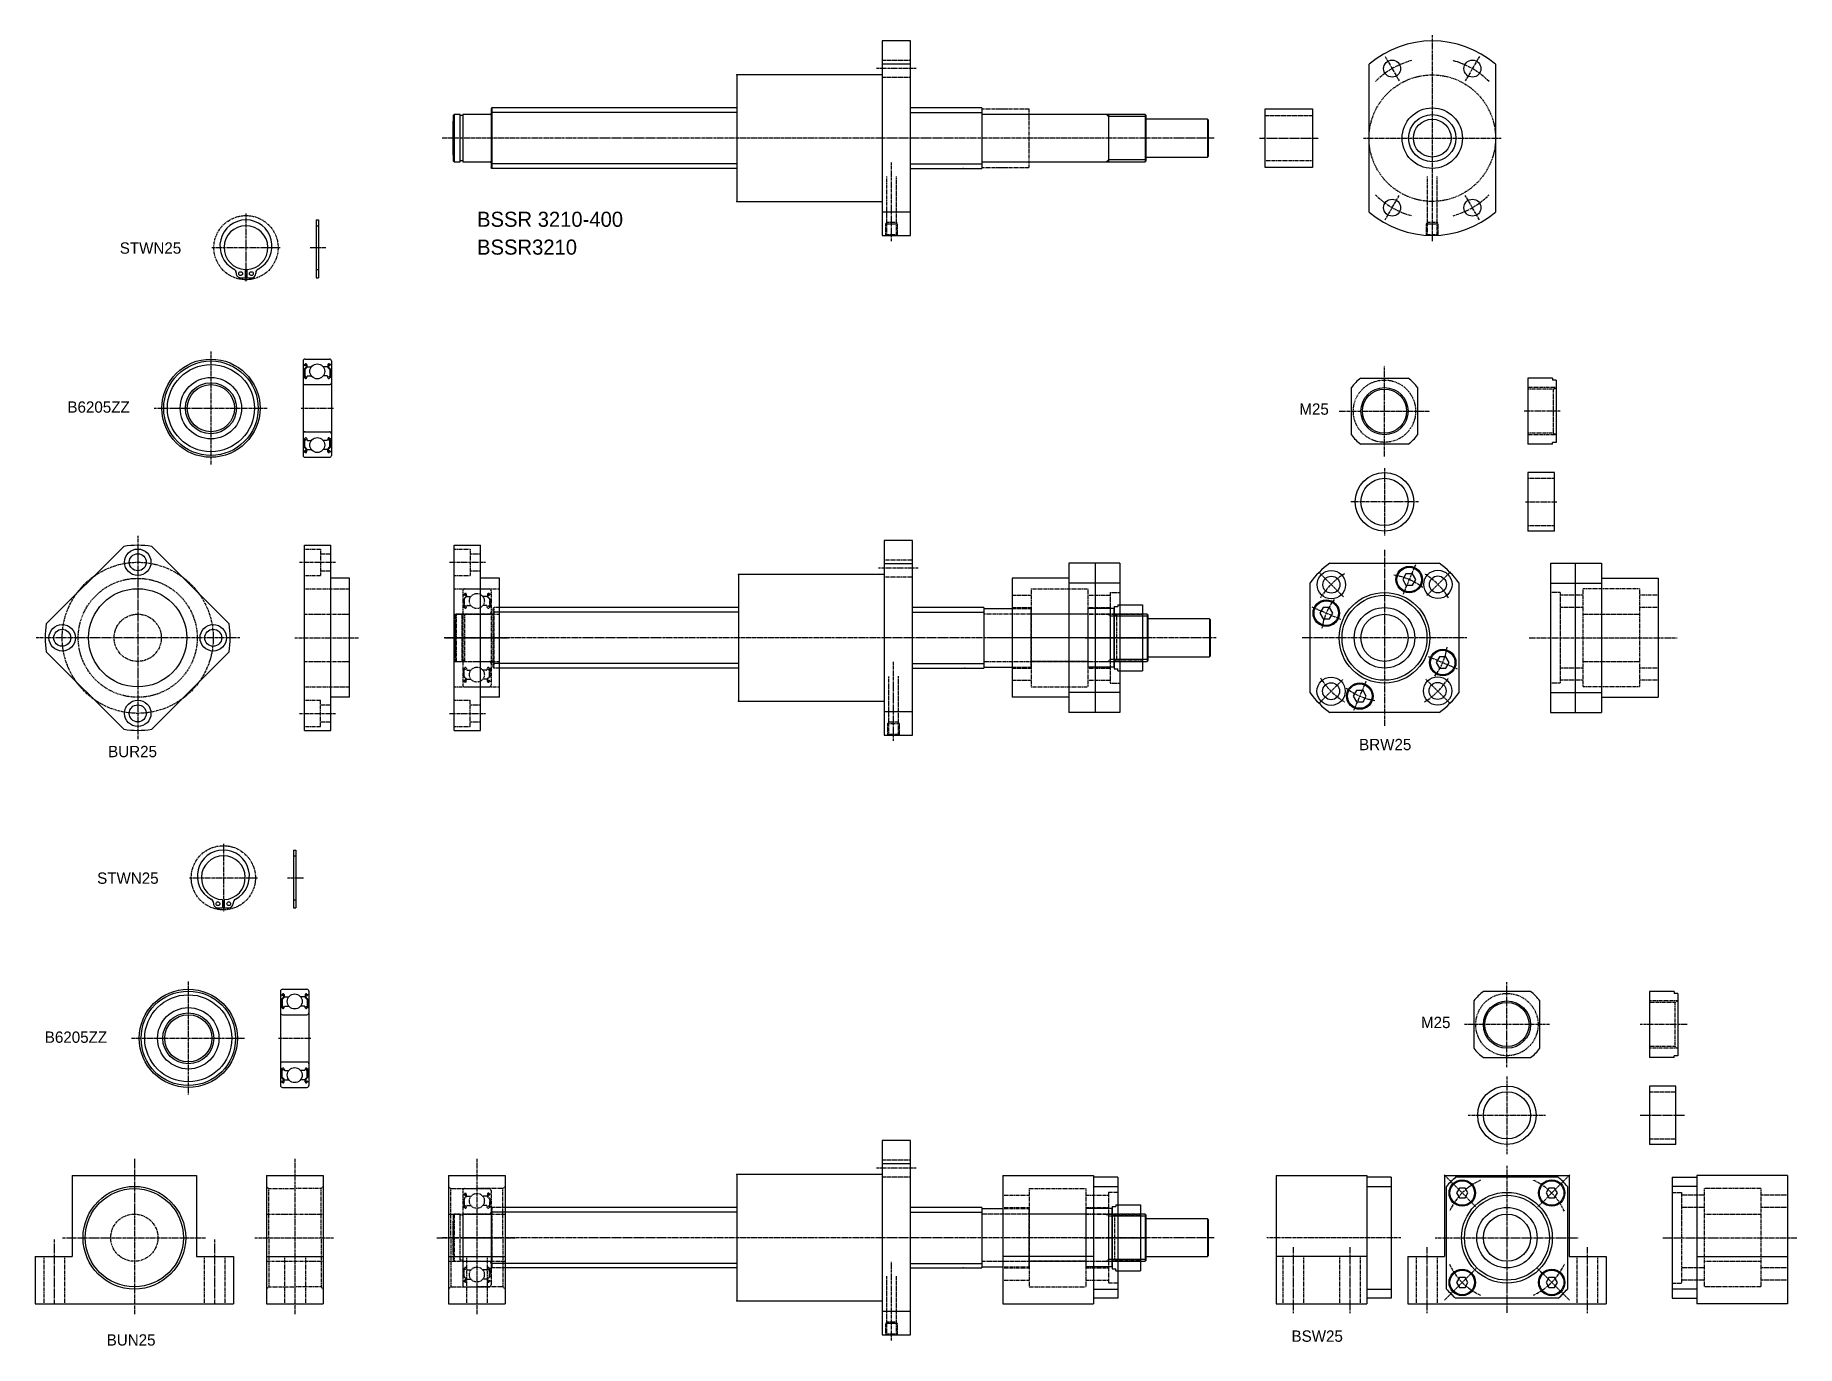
# Model space of a CAD drawing. Extents: x -201 to 732, y -603 to 91.
import ezdxf

# ---------------------------------------------------------------- set-up
doc = ezdxf.new("R2010")
doc.units = 0
for name, pattern in [('CENTER', [2, 1.25, -0.25, 0.25, -0.25]), ('DASHED', [0.75, 0.5, -0.25]), ('PHANTOM', [2.5, 1.25, -0.25, 0.25, -0.25, 0.25, -0.25])]:
    doc.linetypes.add(name, pattern=pattern)
doc.layers.get('0').update_dxf_attribs({"linetype": 'CONTINUOUS'})
doc.layers.add('CENTER', color=1, linetype='CENTER')

# ---------------------------------------------------------------- blocks, each defined once
blk = doc.blocks.new('BUR25')
at = {"color": 7, "linetype": 'CONTINUOUS'}
for p, q in [((0, 49), (14, 49)), ((0, -49), (0, 49)), ((14, -49), (14, 49)), ((24, 31.5), (14, 31.5)), ((24, -31.5), (24, 31.5)), ((24, -31.5), (14, -31.5)), ((0, -49), (14, -49))]:
    blk.add_line(p, q, dxfattribs=at)
at = {"color": 3, "linetype": 'DASHED'}
for p, q in [((0, 47), (8.5, 47)), ((8.5, 47), (8.5, 33)), ((8.5, 44.5), (14, 44.5)), ((0, 33), (8.5, 33)), ((8.5, 35.5), (14, 35.5)), ((0, 26), (24, 26)), ((0, -26), (24, -26)), ((0, -33), (8.5, -33)), ((8.5, -47), (8.5, -33)), ((8.5, -35.5), (14, -35.5)), ((8.5, -44.5), (14, -44.5)), ((0, -47), (8.5, -47))]:
    blk.add_line(p, q, dxfattribs=at)
at = {"color": 3, "linetype": 'PHANTOM'}
for p, q in [((0, 12.5), (24, 12.5)), ((0, -12.5), (24, -12.5))]:
    blk.add_line(p, q, dxfattribs=at)
at = {"layer": 'CENTER', "color": 1, "linetype": 'CENTER'}
for p, q in [((-2.5, 40), (16.5, 40)), ((-5, 0), (29, 0)), ((-2.5, -40), (16.5, -40))]:
    blk.add_line(p, q, dxfattribs=at)
blk = doc.blocks.new('BUN25')
at = {"color": 7, "linetype": 'CONTINUOUS'}
for p, q in [((0, 33), (30, 33)), ((0, 33), (0, -35)), ((30, 33), (30, -35)), ((0, -10), (30, -10)), ((0, -35), (30, -35))]:
    blk.add_line(p, q, dxfattribs=at)
at = {"color": 3, "linetype": 'DASHED'}
for p, q in [((0, 27.17), (1.17, 26)), ((1.17, 0), (1.17, 26)), ((1.17, 26), (15, 26)), ((28.82, 26), (15, 26)), ((30, 27.17), (28.82, 26)), ((28.82, 0), (28.82, 26)), ((1.17, 0), (1.17, -26)), ((28.82, 0), (28.82, -26)), ((9.5, -10), (9.5, -35)), ((20.5, -10), (20.5, -35)), ((0, -27.18), (1.17, -26)), ((1.17, -26), (15, -26)), ((28.82, -26), (15, -26)), ((30, -27.18), (28.82, -26))]:
    blk.add_line(p, q, dxfattribs=at)
at = {"color": 3, "linetype": 'PHANTOM'}
for p, q in [((0, 12.5), (30, 12.5)), ((0, -12.5), (30, -12.5))]:
    blk.add_line(p, q, dxfattribs=at)
at = {"layer": 'CENTER', "color": 1, "linetype": 'CENTER'}
for p, q in [((15, 41.85), (15, -40.4)), ((-6.22, 0), (35.46, 0))]:
    blk.add_line(p, q, dxfattribs=at)
blk = doc.blocks.new('BRW25')
at = {"color": 7, "linetype": 'CONTINUOUS'}
for p, q in [((0, 39.5), (0, -39.5)), ((0, 39.5), (27, 39.5)), ((13, 39.5), (13, -39.5)), ((27, 39.5), (27, -39.5)), ((0, 29), (27, 29)), ((27, 31.5), (57, 31.5)), ((57, 31.5), (57, -31.5)), ((0, -29), (27, -29)), ((27, -31.5), (57, -31.5)), ((0, -39.5), (27, -39.5)), ((0, -39.5), (0, -39.5)), ((13.5, -39.5), (13.5, -39.5))]:
    blk.add_line(p, q, dxfattribs=at)
at = {"color": 3, "linetype": 'DASHED'}
for p, q in [((5, 24), (0, 24)), ((5, 24), (5, -24)), ((17, 22.5), (5, 22.5)), ((17, 26), (17, -26)), ((47, 26), (17, 26)), ((47, 26), (47, -26)), ((57, 22.5), (47, 22.5)), ((17, 16), (5, 16)), ((17, 12.5), (47, 12.5)), ((57, 16), (47, 16)), ((17, -16), (5, -16)), ((17, -12.5), (47, -12.5)), ((57, -16), (47, -16)), ((5, -24), (0, -24)), ((17, -22.5), (5, -22.5)), ((47, -26), (17, -26)), ((57, -22.5), (47, -22.5))]:
    blk.add_line(p, q, dxfattribs=at)
at = {"layer": 'CENTER', "color": 1, "linetype": 'CENTER'}
blk.add_line((-11.4, 0), (67.06, 0), dxfattribs=at)
blk = doc.blocks.new('M25NAT-V')
at = {"color": 7, "linetype": 'CONTINUOUS'}
for p, q in [((0, 17.5), (0, -17.5)), ((13, 17.5), (0, 17.5)), ((13, 17.5), (13, 16.5)), ((15, 16.5), (13, 16.5)), ((15, 16.5), (15, -16.5)), ((13, -17.5), (0, -17.5)), ((13, -17.5), (13, -16.5)), ((15, -16.5), (13, -16.5))]:
    blk.add_line(p, q, dxfattribs=at)
at = {"color": 3, "linetype": 'DASHED'}
for p, q in [((15, 12.5), (0, 12.5)), ((13.59, 11.69), (0, 11.69)), ((0, 10.75), (0, 10.75)), ((13.59, 11.69), (15, 12.5)), ((13.59, -11.69), (13.59, 11.69)), ((0, 0), (0, 0)), ((0, -10.75), (0, -10.75)), ((13.59, -11.69), (0, -11.69)), ((15, -12.5), (0, -12.5)), ((13.59, -11.69), (15, -12.5))]:
    blk.add_line(p, q, dxfattribs=at)
at = {"layer": 'CENTER', "color": 1, "linetype": 'CENTER'}
blk.add_line((17, 0), (-2, 0), dxfattribs=at)
blk = doc.blocks.new('BSW25')
at = {"color": 7, "linetype": 'CONTINUOUS'}
for p, q in [((0, 32), (0, -32)), ((0, 32), (13, 32)), ((13, 33), (13, -35)), ((61, 33), (13, 33)), ((61, 33), (61, -35)), ((13, 27.2), (0, 27.2)), ((13, -10), (61, -10)), ((13, -27.2), (0, -27.2)), ((0, -32), (13, -32)), ((61, -35), (13, -35))]:
    blk.add_line(p, q, dxfattribs=at)
at = {"color": 3, "linetype": 'DASHED'}
for p, q in [((0, 24), (5, 24)), ((5, 24), (5, -24)), ((17, 22.5), (5, 22.5)), ((47, 26), (17, 26)), ((17, 26), (17, -26)), ((47, 26), (47, -26)), ((61, 22.5), (47, 22.5)), ((17, 16), (5, 16)), ((17, 12.5), (47, 12.5)), ((61, 16), (47, 16)), ((17, -16), (5, -16)), ((17, -12.5), (47, -12.5)), ((61, -16), (47, -16)), ((0, -24), (5, -24)), ((17, -22.5), (5, -22.5)), ((47, -26), (17, -26)), ((61, -22.5), (47, -22.5))]:
    blk.add_line(p, q, dxfattribs=at)
at = {"layer": 'CENTER', "color": 1, "linetype": 'CENTER'}
blk.add_line((-5, 0), (66, 0), dxfattribs=at)
blk = doc.blocks.new('SP25')
at = {"color": 7, "linetype": 'CONTINUOUS'}
for p, q in [((14, 15.5), (0, 15.5)), ((0, 15.5), (0, -15.5)), ((14, -15.5), (14, 15.5)), ((14, -15.5), (0, -15.5))]:
    blk.add_line(p, q, dxfattribs=at)
at = {"color": 3, "linetype": 'DASHED'}
for p, q in [((0, 12.5), (14, 12.5)), ((0, -12.5), (14, -12.5))]:
    blk.add_line(p, q, dxfattribs=at)
at = {"layer": 'CENTER', "color": 1, "linetype": 'CENTER'}
blk.add_line((-1.25, 0), (15.25, 0), dxfattribs=at)
blk = doc.blocks.new('B6205ZZ')
at = {"color": 3, "linetype": 'DASHED'}
for p, q in [((0, 25), (0, -25)), ((0.2, 23.05), (0.78, 23.05)), ((1.63, 21.75), (0.53, 20.65)), ((0.53, 20.65), (0.53, 16.85)), ((0.78, 23.05), (1.06, 23.39)), ((1.05, 22.43), (0.82, 22.63)), ((1.93, 21.63), (0.83, 20.53)), ((0.83, 20.53), (0.83, 16.85)), ((1, 26), (14, 26)), ((1.01, 22.86), (1.29, 23.19)), ((1.24, 22.66), (1.01, 22.86)), ((1.05, 22.43), (1.24, 22.66)), ((1.57, 23.1), (1.63, 21.75)), ((1.87, 23.13), (1.96, 22.13)), ((1.93, 22.48), (1.93, 21.63)), ((2.16, 21.95), (4.38, 21.95)), ((12.84, 21.95), (10.62, 21.95)), ((13.13, 23.13), (13.04, 22.13)), ((13.07, 22.48), (13.07, 21.63)), ((13.07, 21.63), (14.17, 20.53)), ((13.43, 23.1), (13.37, 21.75)), ((13.37, 21.75), (14.47, 20.65)), ((13.99, 22.86), (13.71, 23.19)), ((13.76, 22.66), (13.99, 22.86)), ((13.95, 22.43), (13.76, 22.66)), ((14.22, 23.05), (13.94, 23.39)), ((13.95, 22.43), (14.18, 22.63)), ((14.17, 20.53), (14.17, 16.85)), ((14.8, 23.05), (14.22, 23.05)), ((14.47, 20.65), (14.47, 16.85)), ((15, 25), (15, -25)), ((0.2, 16.25), (0.7, 16.25)), ((0.7, 16.25), (1.07, 15.88)), ((1.45, 16.85), (0.83, 16.85)), ((0.83, 16.55), (1.45, 16.55)), ((1, 12.5), (14, 12.5)), ((1.45, 16.55), (1.45, 16.85)), ((1.78, 15.9), (2.15, 16.92)), ((2.34, 17.05), (4.38, 17.05)), ((12.66, 17.05), (10.62, 17.05)), ((13.22, 15.9), (12.85, 16.92)), ((13.55, 16.55), (13.55, 16.85)), ((13.55, 16.85), (14.17, 16.85)), ((14.17, 16.55), (13.55, 16.55)), ((14.3, 16.25), (13.93, 15.88)), ((14.8, 16.25), (14.3, 16.25)), ((0.2, -16.25), (0.7, -16.25)), ((0.53, -20.65), (0.53, -16.85)), ((0.7, -16.25), (1.07, -15.88)), ((0.83, -16.55), (1.45, -16.55)), ((0.83, -20.53), (0.83, -16.85)), ((1.45, -16.85), (0.83, -16.85)), ((1, -12.5), (14, -12.5)), ((1.45, -16.55), (1.45, -16.85)), ((1.78, -15.9), (2.15, -16.92)), ((2.34, -17.05), (4.38, -17.05)), ((12.66, -17.05), (10.62, -17.05)), ((13.22, -15.9), (12.85, -16.92)), ((13.55, -16.55), (13.55, -16.85)), ((14.17, -16.55), (13.55, -16.55)), ((13.55, -16.85), (14.17, -16.85)), ((14.3, -16.25), (13.93, -15.88)), ((14.17, -20.53), (14.17, -16.85)), ((14.8, -16.25), (14.3, -16.25)), ((14.47, -20.65), (14.47, -16.85)), ((0.2, -23.05), (0.78, -23.05)), ((1.63, -21.75), (0.53, -20.65)), ((0.78, -23.05), (1.06, -23.39)), ((1.05, -22.43), (0.82, -22.63)), ((1.93, -21.63), (0.83, -20.53)), ((1, -26), (14, -26)), ((1.24, -22.66), (1.01, -22.86)), ((1.01, -22.86), (1.29, -23.19)), ((1.05, -22.43), (1.24, -22.66)), ((1.57, -23.1), (1.63, -21.75)), ((1.87, -23.13), (1.96, -22.13)), ((1.93, -22.48), (1.93, -21.63)), ((2.16, -21.95), (4.38, -21.95)), ((4.55, -26), (4.55, -26)), ((7.5, -26), (7.5, -26)), ((12.84, -21.95), (10.62, -21.95)), ((13.13, -23.13), (13.04, -22.13)), ((13.07, -21.63), (14.17, -20.53)), ((13.07, -22.48), (13.07, -21.63)), ((13.37, -21.75), (14.47, -20.65)), ((13.43, -23.1), (13.37, -21.75)), ((13.99, -22.86), (13.71, -23.19)), ((13.95, -22.43), (13.76, -22.66)), ((13.76, -22.66), (13.99, -22.86)), ((14.22, -23.05), (13.94, -23.39)), ((13.95, -22.43), (14.18, -22.63)), ((14.8, -23.05), (14.22, -23.05))]:
    blk.add_line(p, q, dxfattribs=at)
for centre in [(7.5, 19.5), (7.5, -19.5)]:
    blk.add_circle(centre, 3.97, dxfattribs=at)
for centre, radius, start, end in [((1, 25), 1, 90, 180), ((0.2, 23.25), 0.2, 180, 270), ((1.01, 22.86), 0.3, 139.91047, 229.9992), ((1.41, 23.09), 0.46, 4.9869, 139.91047), ((1.41, 23.09), 0.16, 2.37537, 139.99458), ((2.16, 22.15), 0.2, 184.9869, 270), ((12.84, 22.15), 0.2, 270, 355.0131), ((13.59, 23.09), 0.46, 40.08953, 175.0131), ((13.59, 23.09), 0.16, 40.00542, 177.62463), ((14, 25), 1, 0, 90), ((13.99, 22.86), 0.3, 310.0008, 40.08953), ((14.8, 23.25), 0.2, 270, 0), ((0.2, 16.05), 0.2, 90, 180), ((1, 13.5), 1, 180, 270), ((0.83, 16.85), 0.3, 180, 270), ((1.5, 16.3), 0.6, 225.0023, 272.82789), ((1.5, 16), 0.3, 265.49139, 340.03041), ((2.34, 16.85), 0.2, 90, 160.03041), ((12.66, 16.85), 0.2, 19.96959, 90), ((13.5, 16), 0.3, 199.96959, 274.50861), ((13.5, 16.3), 0.6, 267.17211, 314.9977), ((14, 13.5), 1, 270, 0), ((14.17, 16.85), 0.3, 270, 0), ((14.8, 16.05), 0.2, 0, 90), ((1, -13.5), 1, 90, 180), ((0.2, -16.05), 0.2, 180, 270), ((0.83, -16.85), 0.3, 90, 180), ((1.5, -16.3), 0.6, 87.17211, 134.9977), ((1.5, -16), 0.3, 19.96959, 94.50861), ((2.34, -16.85), 0.2, 199.96959, 270), ((12.66, -16.85), 0.2, 270, 340.03041), ((13.5, -16), 0.3, 85.49139, 160.03041), ((13.5, -16.3), 0.6, 45.0023, 92.82789), ((14, -13.5), 1, 0, 90), ((14.17, -16.85), 0.3, 0, 90), ((14.8, -16.05), 0.2, 270, 0), ((0.2, -23.25), 0.2, 90, 180), ((1, -25), 1, 180, 270), ((1.01, -22.86), 0.3, 130.0008, 220.08953), ((1.41, -23.09), 0.46, 220.08953, 355.0131), ((1.41, -23.09), 0.16, 220.00542, 357.62463), ((2.16, -22.15), 0.2, 90, 175.0131), ((12.84, -22.15), 0.2, 4.9869, 90), ((13.59, -23.09), 0.46, 184.9869, 319.91047), ((13.59, -23.09), 0.16, 182.37537, 319.99458), ((14, -25), 1, 270, 0), ((13.99, -22.86), 0.3, 319.91047, 49.9992), ((14.8, -23.25), 0.2, 0, 90)]:
    blk.add_arc(centre, radius, start, end, dxfattribs=at)
at = {"layer": 'CENTER', "color": 1, "linetype": 'CENTER'}
blk.add_line((-1, 0), (16, 0), dxfattribs=at)

msp = doc.modelspace()

# ---------------------------------------------------------------- linework, layer by layer
at = {"color": 7, "linetype": 'CONTINUOUS'}
for p, q in [((247.16, 88.21), (247.16, -14.79)), ((262.16, 88.21), (247.16, 88.21)), ((262.16, -14.79), (262.16, 88.21)), ((262.16, 75.82), (247.16, 75.82)), ((505, -2.41), (505, 75.82)), ((572, 75.82), (572, -2.41)), ((170.16, 70.21), (170.16, 3.21)), ((247.16, 70.21), (170.16, 70.21)), ((20, 48.71), (20.5, 49.21)), ((20, 48.71), (20, 24.71)), ((20.5, 49.21), (20.5, 24.21)), ((23.65, 49.21), (20.5, 49.21)), ((23.65, 24.21), (23.65, 49.21)), ((25, 48.66), (23.65, 48.66)), ((25, 49.21), (25, 24.21)), ((39.5, 49.21), (25, 49.21)), ((40.5, 52.71), (40, 52.21)), ((40, 52.21), (40, 21.21)), ((170.16, 52.71), (40.5, 52.71)), ((40.5, 52.71), (40.5, 20.71)), ((120, 52.71), (102.38, 52.71)), ((300, 52.71), (262.16, 52.71)), ((300, 52.71), (300, 20.71)), ((386.5, 49.21), (300.3, 49.21)), ((367, 49.21), (367, 24.21)), ((386.5, 49.21), (386.5, 24.21)), ((386.5, 49.21), (387, 48.71)), ((387, 24.71), (387, 48.71)), ((419.5, 46.71), (387, 46.71)), ((419.5, 46.71), (419.5, 26.71)), ((420, 46.21), (419.5, 46.71)), ((450, 21.21), (450, 52.21)), ((450, 52.21), (475, 52.21)), ((475, 52.21), (475, 21.21)), ((20, 27.71), (20, 45.71)), ((420, 27.21), (420, 46.21)), ((20, 24.71), (20.5, 24.21)), ((20.5, 24.21), (23.65, 24.21)), ((25, 24.76), (23.65, 24.76)), ((25, 24.21), (39.5, 24.21)), ((40.5, 20.71), (40, 21.21)), ((170.16, 20.71), (40.5, 20.71)), ((120.5, 20.71), (102.88, 20.71)), ((262.16, 20.71), (300, 20.71)), ((300.3, 24.21), (386.5, 24.21)), ((387, 24.71), (386.5, 24.21)), ((387, 26.71), (419.5, 26.71)), ((419.5, 26.71), (420, 27.21)), ((475, 21.21), (450, 21.21)), ((170.16, 3.21), (247.16, 3.21)), ((-52.6, -6.57), (-52.6, -37.17)), ((-52.6, -6.57), (-51.4, -6.57)), ((-51.4, -6.57), (-51.4, -37.17)), ((262.16, -2.41), (247.16, -2.41)), ((247.16, -14.79), (262.16, -14.79)), ((-94.97, -34.61), (-94.97, -34.87)), ((-92.67, -37.17), (-90.27, -37.17)), ((-90.27, -32.86), (-90.27, -37.17)), ((-90.27, -33.93), (-90.27, -33.93)), ((-90.27, -35.01), (-90.27, -35.01)), ((-89.27, -32.86), (-89.27, -37.17)), ((-89.27, -37.17), (-86.87, -37.17)), ((-84.57, -34.61), (-84.57, -34.87)), ((-52.6, -37.17), (-51.4, -37.17)), ((500.71, -90.37), (525.69, -90.37)), ((495.7, -120.36), (495.7, -95.38)), ((530.7, -95.38), (530.7, -120.36)), ((525.69, -125.37), (500.71, -125.37)), ((248.16, -176.37), (248.16, -279.37)), ((263.16, -176.37), (248.16, -176.37)), ((263.16, -279.37), (263.16, -176.37)), ((-195.54, -220.44), (-154.53, -179.44)), ((-139.67, -179.44), (-98.67, -220.44)), ((171.16, -194.37), (171.16, -261.37)), ((248.16, -194.37), (171.16, -194.37)), ((263.16, -188.76), (248.16, -188.76)), ((484.21, -188.37), (542.2, -188.37)), ((473.7, -198.88), (473.7, -256.87)), ((552.7, -256.87), (552.7, -198.88)), ((171.16, -211.87), (44.5, -211.87)), ((121, -211.87), (103.38, -211.87)), ((301, -211.87), (263.16, -211.87)), ((301, -211.87), (301, -243.87)), ((301, -212.37), (316, -212.37)), ((387.5, -215.37), (385, -215.37)), ((387.5, -215.37), (387.5, -240.37)), ((387.5, -215.37), (388, -215.87)), ((388, -239.87), (388, -215.87)), ((420.5, -217.87), (388, -217.87)), ((420.5, -217.87), (420.5, -237.87)), ((421, -218.37), (420.5, -217.87)), ((421, -237.37), (421, -218.37)), ((-195.54, -235.3), (-154.53, -276.31)), ((-139.67, -276.31), (-98.67, -235.3)), ((385, -240.37), (387.5, -240.37)), ((388, -239.87), (387.5, -240.37)), ((388, -237.87), (420.5, -237.87)), ((420.5, -237.87), (421, -237.37)), ((171.16, -243.87), (44.5, -243.87)), ((121.5, -243.87), (103.88, -243.87)), ((263.16, -243.87), (301, -243.87)), ((301, -243.37), (316, -243.37)), ((171.16, -261.37), (248.16, -261.37)), ((263.16, -266.99), (248.16, -266.99)), ((542.2, -267.37), (484.21, -267.37)), ((248.16, -279.37), (263.16, -279.37)), ((-64.58, -340.23), (-64.58, -370.83)), ((-64.58, -340.23), (-63.38, -340.23)), ((-63.38, -340.23), (-63.38, -370.83)), ((-106.95, -368.27), (-106.95, -368.53)), ((-104.65, -370.83), (-102.25, -370.83)), ((-102.25, -366.52), (-102.25, -370.83)), ((-102.25, -367.6), (-102.25, -367.6)), ((-102.25, -368.67), (-102.25, -368.67)), ((-101.25, -366.52), (-101.25, -370.83)), ((-101.25, -370.83), (-98.85, -370.83)), ((-96.55, -368.27), (-96.55, -368.53)), ((-64.58, -370.83), (-63.38, -370.83)), ((590.54, -415.17), (565.56, -415.17)), ((653.55, -415.17), (653.55, -450.17)), ((666.55, -415.17), (653.55, -415.17)), ((666.55, -415.17), (666.55, -416.17)), ((668.55, -416.17), (666.55, -416.17)), ((668.55, -416.17), (668.55, -449.17)), ((560.55, -420.18), (560.55, -445.16)), ((595.55, -445.16), (595.55, -420.18)), ((565.56, -450.17), (590.54, -450.17)), ((666.55, -450.17), (653.55, -450.17)), ((668.55, -449.17), (666.55, -449.17)), ((666.55, -450.17), (666.55, -449.17)), ((667.55, -465.2), (653.55, -465.2)), ((653.55, -465.2), (653.55, -496.2)), ((667.55, -496.2), (667.55, -465.2)), ((247.16, -494.03), (247.16, -597.03)), ((262.16, -494.03), (247.16, -494.03)), ((262.16, -597.03), (262.16, -494.03)), ((667.55, -496.2), (653.55, -496.2)), ((-181.89, -512.53), (-115.89, -512.53)), ((-181.89, -512.53), (-181.89, -555.53)), ((-115.89, -512.53), (-115.89, -555.53)), ((170.16, -512.03), (170.16, -579.03)), ((247.16, -512.03), (170.16, -512.03)), ((262.16, -506.42), (247.16, -506.42)), ((455.82, -512.53), (455.82, -580.53)), ((455.82, -512.53), (503.82, -512.53)), ((503.82, -512.53), (503.82, -580.53)), ((545.05, -512.53), (611.05, -512.53)), ((545.05, -512.53), (545.05, -555.53)), ((611.05, -512.53), (611.05, -555.53)), ((516.82, -513.53), (503.82, -513.53)), ((503.82, -518.33), (516.82, -518.33)), ((516.82, -513.53), (516.82, -577.53)), ((546.05, -572.74), (546.05, -518.33)), ((605.26, -513.53), (550.85, -513.53)), ((610.05, -518.33), (610.05, -572.74)), ((170.16, -529.53), (47.5, -529.53)), ((120, -529.53), (102.38, -529.53)), ((300, -529.53), (262.16, -529.53)), ((300, -529.53), (300, -561.53)), ((300, -530.03), (311, -530.03)), ((386.5, -533.03), (384, -533.03)), ((386.5, -533.03), (386.5, -558.03)), ((386.5, -533.03), (387, -533.53)), ((387, -557.53), (387, -533.53)), ((419.5, -535.53), (387, -535.53)), ((419.5, -535.53), (419.5, -555.53)), ((420, -536.03), (419.5, -535.53)), ((420, -555.03), (420, -536.03)), ((-201.39, -555.53), (-201.39, -580.53)), ((-201.39, -555.53), (-181.89, -555.53)), ((-115.89, -555.53), (-96.39, -555.53)), ((-96.39, -555.53), (-96.39, -580.53)), ((384, -558.03), (386.5, -558.03)), ((387, -557.53), (386.5, -558.03)), ((387, -555.53), (419.5, -555.53)), ((419.5, -555.53), (420, -555.03)), ((503.82, -555.53), (455.82, -555.53)), ((525.55, -555.53), (545.05, -555.53)), ((525.55, -555.53), (525.55, -580.53)), ((611.05, -555.53), (630.55, -555.53)), ((630.55, -555.53), (630.55, -580.53)), ((170.16, -561.53), (47.5, -561.53)), ((120.5, -561.53), (102.88, -561.53)), ((262.16, -561.53), (300, -561.53)), ((300, -561.03), (311, -561.03)), ((503.82, -572.74), (516.82, -572.74)), ((516.82, -577.53), (503.82, -577.53)), ((605.26, -577.53), (550.85, -577.53)), ((-201.39, -580.53), (-96.39, -580.53)), ((170.16, -579.03), (247.16, -579.03)), ((262.16, -584.65), (247.16, -584.65)), ((455.82, -580.53), (503.82, -580.53)), ((525.55, -580.53), (630.55, -580.53)), ((247.16, -597.03), (262.16, -597.03))]:
    msp.add_line(p, q, dxfattribs=at)
at = {"color": 3, "linetype": 'DASHED'}
for p, q in [((247.16, 78.01), (262.16, 78.01)), ((247.16, 69.01), (262.16, 69.01)), ((450, 48.71), (475, 48.71)), ((475, 24.71), (450, 24.71)), ((249.66, -7.79), (249.66, 16.36)), ((254.66, 16.36), (254.66, -7.79)), ((536, -7.79), (536, 16.36)), ((541, 16.36), (541, -7.79)), ((249.16, -8.79), (249.66, -7.79)), ((249.16, -14.63), (249.16, -8.79)), ((255.16, -8.79), (249.16, -8.79)), ((249.66, -14.42), (249.66, -7.79)), ((249.66, -7.79), (254.66, -7.79)), ((254.66, -7.79), (254.66, -14.42)), ((254.66, -7.79), (255.16, -8.79)), ((255.16, -8.79), (255.16, -14.71)), ((535.5, -8.79), (536, -7.79)), ((535.5, -14.63), (535.5, -8.79)), ((541.5, -8.79), (535.5, -8.79)), ((536, -14.42), (536, -7.79)), ((536, -7.79), (541, -7.79)), ((541, -7.79), (541, -14.42)), ((541, -7.79), (541.5, -8.79)), ((541.5, -8.79), (541.5, -14.71)), ((-52.6, -9.67), (-51.4, -9.67)), ((249.66, -14.42), (249.29, -14.69)), ((254.66, -14.42), (249.66, -14.42)), ((255.07, -14.73), (254.66, -14.42)), ((536, -14.42), (535.64, -14.69)), ((541, -14.42), (536, -14.42)), ((541.41, -14.73), (541, -14.42)), ((-52.6, -32.87), (-51.4, -32.87)), ((248.16, -186.57), (263.16, -186.57)), ((248.16, -195.57), (263.16, -195.57)), ((41.5, -211.87), (41, -212.37)), ((41, -212.37), (41, -243.37)), ((41.5, -211.87), (41.5, -243.87)), ((44.5, -211.87), (41.5, -211.87)), ((316, -212.37), (325.99, -212.37)), ((326, -243.87), (326, -211.87)), ((21, -215.87), (21.5, -215.37)), ((21, -215.87), (21, -239.87)), ((21, -236.87), (21, -218.87)), ((21.5, -215.37), (21.5, -240.37)), ((24.65, -215.37), (21.5, -215.37)), ((24.65, -240.37), (24.65, -215.37)), ((26, -215.92), (24.65, -215.92)), ((26, -215.37), (26, -240.37)), ((40.5, -215.37), (26, -215.37)), ((385, -215.37), (301.3, -215.37)), ((368, -216.37), (367, -215.37)), ((368, -215.37), (368, -240.37)), ((21, -239.87), (21.5, -240.37)), ((21.5, -240.37), (24.65, -240.37)), ((26, -239.82), (24.65, -239.82)), ((26, -240.37), (40.5, -240.37)), ((301.3, -240.37), (385, -240.37)), ((368, -239.37), (367, -240.37)), ((41.5, -243.87), (41, -243.37)), ((44.5, -243.87), (41.5, -243.87)), ((250.66, -272.37), (250.66, -248.22)), ((255.66, -248.22), (255.66, -272.37)), ((316, -243.37), (325.99, -243.37)), ((250.16, -273.37), (250.66, -272.37)), ((250.16, -279.21), (250.16, -273.37)), ((256.16, -273.37), (250.16, -273.37)), ((250.66, -279), (250.29, -279.27)), ((250.66, -279), (250.66, -272.37)), ((250.66, -272.37), (255.66, -272.37)), ((255.66, -279), (250.66, -279)), ((255.66, -272.37), (255.66, -279)), ((255.66, -272.37), (256.16, -273.37)), ((256.07, -279.3), (255.66, -279)), ((256.16, -273.37), (256.16, -279.28)), ((-64.58, -343.33), (-63.38, -343.33)), ((-64.58, -366.53), (-63.38, -366.53)), ((668.55, -420.17), (653.55, -420.17)), ((667.14, -420.98), (653.55, -420.98)), ((653.55, -421.92), (653.55, -421.92)), ((667.14, -420.98), (668.55, -420.17)), ((667.14, -444.35), (667.14, -420.98)), ((653.55, -432.67), (653.55, -432.67)), ((667.14, -444.35), (653.55, -444.35)), ((668.55, -445.17), (653.55, -445.17)), ((667.14, -444.35), (668.55, -445.17)), ((653.55, -468.2), (667.55, -468.2)), ((653.55, -493.2), (667.55, -493.2)), ((247.16, -504.23), (262.16, -504.23)), ((247.16, -513.23), (262.16, -513.23)), ((40.5, -529.53), (40, -530.03)), ((40, -530.03), (40, -561.03)), ((40.5, -529.53), (40.5, -561.53)), ((47.5, -529.53), (40.5, -529.53)), ((311, -530.03), (324.99, -530.03)), ((325, -561.53), (325, -529.53)), ((20, -533.53), (20.5, -533.03)), ((20, -533.53), (20, -557.53)), ((20, -554.53), (20, -536.53)), ((20.5, -533.03), (20.5, -558.03)), ((23.65, -533.03), (20.5, -533.03)), ((23.65, -558.03), (23.65, -533.03)), ((25, -533.58), (23.65, -533.58)), ((25, -533.03), (25, -558.03)), ((39.5, -533.03), (25, -533.03)), ((384, -533.03), (300.3, -533.03)), ((367, -534.03), (366, -533.03)), ((367, -533.03), (367, -558.03)), ((-196.89, -555.53), (-196.89, -580.53)), ((-185.89, -555.53), (-185.89, -580.53)), ((-111.89, -555.53), (-111.89, -580.53)), ((-100.89, -555.53), (-100.89, -580.53)), ((20, -557.53), (20.5, -558.03)), ((20.5, -558.03), (23.65, -558.03)), ((25, -557.48), (23.65, -557.48)), ((25, -558.03), (39.5, -558.03)), ((300.3, -558.03), (384, -558.03)), ((367, -557.03), (366, -558.03)), ((459.32, -555.53), (459.32, -580.53)), ((470.32, -555.53), (470.32, -580.53)), ((489.32, -555.53), (489.32, -580.53)), ((500.32, -555.53), (500.32, -580.53)), ((530.05, -555.53), (530.05, -580.53)), ((541.05, -555.53), (541.05, -580.53)), ((615.05, -555.53), (615.05, -580.53)), ((626.05, -555.53), (626.05, -580.53)), ((40.5, -561.53), (40, -561.03)), ((47.5, -561.53), (40.5, -561.53)), ((249.66, -590.03), (249.66, -565.88)), ((254.66, -565.88), (254.66, -590.03)), ((311, -561.03), (324.99, -561.03)), ((249.16, -591.03), (249.66, -590.03)), ((249.16, -596.87), (249.16, -591.03)), ((255.16, -591.03), (249.16, -591.03)), ((249.66, -596.66), (249.29, -596.93)), ((249.66, -596.66), (249.66, -590.03)), ((249.66, -590.03), (254.66, -590.03)), ((254.66, -596.66), (249.66, -596.66)), ((254.66, -590.03), (254.66, -596.66)), ((254.66, -590.03), (255.16, -591.03)), ((255.07, -596.97), (254.66, -596.66)), ((255.16, -591.03), (255.16, -596.95))]:
    msp.add_line(p, q, dxfattribs=at)
at = {"color": 3, "linetype": 'CONTINUOUS'}
for p, q in [((170.16, 50.31), (40.5, 50.31)), ((262.16, 50.31), (300, 50.31)), ((367, 48.21), (366, 49.21)), ((387, 48.21), (367, 48.21)), ((170.16, 23.11), (40.5, 23.11)), ((262.16, 23.11), (300, 23.11)), ((367, 25.21), (366, 24.21)), ((387, 25.21), (367, 25.21)), ((171.16, -214.27), (41.5, -214.27)), ((263.16, -214.27), (301, -214.27)), ((388, -216.37), (368, -216.37)), ((171.16, -241.47), (41.5, -241.47)), ((263.16, -241.47), (301, -241.47)), ((388, -239.37), (368, -239.37)), ((170.16, -531.93), (40.5, -531.93)), ((262.16, -531.93), (300, -531.93)), ((387, -534.03), (367, -534.03)), ((170.16, -559.13), (40.5, -559.13)), ((262.16, -559.13), (300, -559.13)), ((387, -557.03), (367, -557.03))]:
    msp.add_line(p, q, dxfattribs=at)
at = {"color": 3, "linetype": 'PHANTOM'}
for p, q in [((300, 52.21), (324.99, 52.21)), ((325, 21.21), (324.99, 52.21)), ((300, 21.21), (325, 21.21))]:
    msp.add_line(p, q, dxfattribs=at)
for p, q in [((-59.5, -81.28), (-59.5, -131.28)), ((-59.3, -83.23), (-58.72, -83.23)), ((-58.72, -83.23), (-58.44, -82.89)), ((-58.46, -83.84), (-58.69, -83.65)), ((-58.5, -80.28), (-45.5, -80.28)), ((-58.49, -83.42), (-58.21, -83.09)), ((-58.27, -83.61), (-58.49, -83.42)), ((-58.46, -83.84), (-58.27, -83.61)), ((-57.93, -83.18), (-57.87, -84.52)), ((-57.63, -83.15), (-57.54, -84.15)), ((-57.57, -83.8), (-57.57, -84.65)), ((-46.38, -83.15), (-46.46, -84.15)), ((-46.43, -83.8), (-46.43, -84.65)), ((-46.08, -83.18), (-46.13, -84.52)), ((-45.51, -83.42), (-45.8, -83.09)), ((-45.74, -83.61), (-45.51, -83.42)), ((-45.55, -83.84), (-45.74, -83.61)), ((-45.28, -83.23), (-45.57, -82.89)), ((-45.55, -83.84), (-45.32, -83.65)), ((-44.7, -83.23), (-45.28, -83.23)), ((-44.5, -81.28), (-44.5, -131.28)), ((-59.3, -90.03), (-58.8, -90.03)), ((-57.87, -84.52), (-58.97, -85.62)), ((-58.97, -85.62), (-58.97, -89.43)), ((-58.8, -90.03), (-58.43, -90.4)), ((-57.57, -84.65), (-58.67, -85.75)), ((-58.67, -85.75), (-58.67, -89.43)), ((-58.05, -89.43), (-58.67, -89.43)), ((-58.67, -89.73), (-58.05, -89.73)), ((-58.05, -89.73), (-58.05, -89.43)), ((-57.72, -90.38), (-57.35, -89.36)), ((-57.35, -84.33), (-55.13, -84.33)), ((-57.16, -89.23), (-55.13, -89.23)), ((-46.66, -84.33), (-48.88, -84.33)), ((-46.85, -89.23), (-48.88, -89.23)), ((-46.29, -90.38), (-46.66, -89.36)), ((-46.43, -84.65), (-45.33, -85.75)), ((-46.13, -84.52), (-45.03, -85.62)), ((-45.95, -89.43), (-45.33, -89.43)), ((-45.95, -89.73), (-45.95, -89.43)), ((-45.33, -89.73), (-45.95, -89.73)), ((-45.2, -90.03), (-45.58, -90.4)), ((-45.33, -85.75), (-45.33, -89.43)), ((-44.7, -90.03), (-45.2, -90.03)), ((-45.03, -85.62), (-45.03, -89.43)), ((-58.5, -93.78), (-45.5, -93.78)), ((-58.5, -118.78), (-45.5, -118.78)), ((-59.3, -122.53), (-58.8, -122.53)), ((-59.3, -129.33), (-58.72, -129.33)), ((-58.97, -126.93), (-58.97, -123.13)), ((-57.87, -128.03), (-58.97, -126.93)), ((-58.8, -122.53), (-58.43, -122.15)), ((-58.72, -129.33), (-58.44, -129.66)), ((-58.46, -128.71), (-58.69, -128.91)), ((-58.67, -122.83), (-58.05, -122.83)), ((-58.67, -126.81), (-58.67, -123.13)), ((-58.05, -123.13), (-58.67, -123.13)), ((-57.57, -127.91), (-58.67, -126.81)), ((-58.27, -128.94), (-58.49, -129.14)), ((-58.49, -129.14), (-58.21, -129.47)), ((-58.46, -128.71), (-58.27, -128.94)), ((-58.05, -122.83), (-58.05, -123.13)), ((-57.93, -129.38), (-57.87, -128.03)), ((-57.72, -122.18), (-57.35, -123.2)), ((-57.63, -129.41), (-57.54, -128.41)), ((-57.57, -128.76), (-57.57, -127.91)), ((-57.35, -128.23), (-55.13, -128.23)), ((-57.16, -123.33), (-55.13, -123.33)), ((-46.85, -123.33), (-48.88, -123.33)), ((-46.66, -128.23), (-48.88, -128.23)), ((-46.29, -122.18), (-46.66, -123.2)), ((-46.38, -129.41), (-46.46, -128.41)), ((-46.43, -127.91), (-45.33, -126.81)), ((-46.43, -128.76), (-46.43, -127.91)), ((-46.13, -128.03), (-45.03, -126.93)), ((-46.08, -129.38), (-46.13, -128.03)), ((-45.33, -122.83), (-45.95, -122.83)), ((-45.95, -122.83), (-45.95, -123.13)), ((-45.95, -123.13), (-45.33, -123.13)), ((-45.51, -129.14), (-45.8, -129.47)), ((-45.55, -128.71), (-45.74, -128.94)), ((-45.74, -128.94), (-45.51, -129.14)), ((-45.2, -122.53), (-45.58, -122.15)), ((-45.28, -129.33), (-45.57, -129.66)), ((-45.55, -128.71), (-45.32, -128.91)), ((-45.33, -126.81), (-45.33, -123.13)), ((-44.7, -129.33), (-45.28, -129.33)), ((-44.7, -122.53), (-45.2, -122.53)), ((-45.03, -126.93), (-45.03, -123.13)), ((-58.5, -132.28), (-45.5, -132.28)), ((-54.95, -132.28), (-54.95, -132.28)), ((-52, -132.28), (-52, -132.28)), ((-71.48, -414.94), (-71.48, -464.94)), ((-71.28, -416.89), (-70.7, -416.89)), ((-69.85, -418.19), (-70.95, -419.29)), ((-70.95, -419.29), (-70.95, -423.09)), ((-70.7, -416.89), (-70.42, -416.55)), ((-70.44, -417.51), (-70.67, -417.31)), ((-69.55, -418.31), (-70.65, -419.41)), ((-70.65, -419.41), (-70.65, -423.09)), ((-70.48, -413.94), (-57.48, -413.94)), ((-70.47, -417.08), (-70.19, -416.75)), ((-70.24, -417.28), (-70.47, -417.08)), ((-70.44, -417.51), (-70.24, -417.28)), ((-69.91, -416.84), (-69.85, -418.19)), ((-69.61, -416.81), (-69.52, -417.81)), ((-69.55, -417.46), (-69.55, -418.31)), ((-69.32, -417.99), (-67.1, -417.99)), ((-58.64, -417.99), (-60.86, -417.99)), ((-58.35, -416.81), (-58.44, -417.81)), ((-58.41, -417.46), (-58.41, -418.31)), ((-58.41, -418.31), (-57.31, -419.41)), ((-58.06, -416.84), (-58.11, -418.19)), ((-58.11, -418.19), (-57.01, -419.29)), ((-57.49, -417.08), (-57.77, -416.75)), ((-57.72, -417.28), (-57.49, -417.08)), ((-57.53, -417.51), (-57.72, -417.28)), ((-57.26, -416.89), (-57.54, -416.55)), ((-57.53, -417.51), (-57.3, -417.31)), ((-57.31, -419.41), (-57.31, -423.09)), ((-56.68, -416.89), (-57.26, -416.89)), ((-57.01, -419.29), (-57.01, -423.09)), ((-56.48, -414.94), (-56.48, -464.94)), ((-71.28, -423.69), (-70.78, -423.69)), ((-70.78, -423.69), (-70.41, -424.06)), ((-70.03, -423.09), (-70.65, -423.09)), ((-70.65, -423.39), (-70.03, -423.39)), ((-70.48, -427.44), (-57.48, -427.44)), ((-70.03, -423.39), (-70.03, -423.09)), ((-69.7, -424.04), (-69.33, -423.02)), ((-69.14, -422.89), (-67.1, -422.89)), ((-58.82, -422.89), (-60.86, -422.89)), ((-58.26, -424.04), (-58.63, -423.02)), ((-57.93, -423.39), (-57.93, -423.09)), ((-57.93, -423.09), (-57.31, -423.09)), ((-57.31, -423.39), (-57.93, -423.39)), ((-57.18, -423.69), (-57.56, -424.06)), ((-56.68, -423.69), (-57.18, -423.69)), ((-71.28, -456.19), (-70.78, -456.19)), ((-70.95, -460.59), (-70.95, -456.79)), ((-70.78, -456.19), (-70.41, -455.82)), ((-70.65, -456.49), (-70.03, -456.49)), ((-70.03, -456.79), (-70.65, -456.79)), ((-70.65, -460.47), (-70.65, -456.79)), ((-70.48, -452.44), (-57.48, -452.44)), ((-70.03, -456.49), (-70.03, -456.79)), ((-69.7, -455.84), (-69.33, -456.86)), ((-69.14, -456.99), (-67.1, -456.99)), ((-58.82, -456.99), (-60.86, -456.99)), ((-58.26, -455.84), (-58.63, -456.86)), ((-57.93, -456.49), (-57.93, -456.79)), ((-57.31, -456.49), (-57.93, -456.49)), ((-57.93, -456.79), (-57.31, -456.79)), ((-57.18, -456.19), (-57.56, -455.82)), ((-57.31, -460.47), (-57.31, -456.79)), ((-56.68, -456.19), (-57.18, -456.19)), ((-57.01, -460.59), (-57.01, -456.79)), ((-71.28, -462.99), (-70.7, -462.99)), ((-69.85, -461.69), (-70.95, -460.59)), ((-70.7, -462.99), (-70.42, -463.33)), ((-70.44, -462.37), (-70.67, -462.57)), ((-69.55, -461.57), (-70.65, -460.47)), ((-70.48, -465.94), (-57.48, -465.94)), ((-70.24, -462.6), (-70.47, -462.8)), ((-70.47, -462.8), (-70.19, -463.13)), ((-70.44, -462.37), (-70.24, -462.6)), ((-69.91, -463.04), (-69.85, -461.69)), ((-69.61, -463.07), (-69.52, -462.07)), ((-69.55, -462.42), (-69.55, -461.57)), ((-69.32, -461.89), (-67.1, -461.89)), ((-66.93, -465.94), (-66.93, -465.94)), ((-63.98, -465.94), (-63.98, -465.94)), ((-58.64, -461.89), (-60.86, -461.89)), ((-58.35, -463.07), (-58.44, -462.07)), ((-58.41, -461.57), (-57.31, -460.47)), ((-58.41, -462.42), (-58.41, -461.57)), ((-58.11, -461.69), (-57.01, -460.59)), ((-58.06, -463.04), (-58.11, -461.69)), ((-57.49, -462.8), (-57.77, -463.13)), ((-57.53, -462.37), (-57.72, -462.6)), ((-57.72, -462.6), (-57.49, -462.8)), ((-57.26, -462.99), (-57.54, -463.33)), ((-57.53, -462.37), (-57.3, -462.57)), ((-56.68, -462.99), (-57.26, -462.99))]:
    msp.add_line(p, q)
at = {"color": 7, "linetype": 'CONTINUOUS'}
for points in [[(524.56, -194.03), (522.83, -197.03), (524.56, -200.03), (528.03, -200.03), (529.76, -197.03), (528.03, -194.03)], [(480.64, -211.78), (478.9, -214.78), (480.64, -217.78), (484.1, -217.78), (485.83, -214.78), (484.1, -211.78)], [(542.31, -237.96), (540.58, -240.96), (542.31, -243.96), (545.77, -243.96), (547.51, -240.96), (545.77, -237.96)], [(498.38, -255.71), (496.65, -258.71), (498.38, -261.71), (501.85, -261.71), (503.58, -258.71), (501.85, -255.71)], [(552.87, -519.25), (551.37, -521.85), (552.87, -524.44), (555.87, -524.44), (557.37, -521.85), (555.87, -519.25)], [(600.24, -519.25), (598.74, -521.85), (600.24, -524.44), (603.24, -524.44), (604.74, -521.85), (603.24, -519.25)], [(552.87, -566.62), (551.37, -569.22), (552.87, -571.82), (555.87, -571.82), (557.37, -569.22), (555.87, -566.62)], [(600.24, -566.62), (598.74, -569.22), (600.24, -571.82), (603.24, -571.82), (604.74, -569.22), (603.24, -566.62)]]:
    msp.add_lwpolyline(points, close=True, dxfattribs=at)
for centre, radius in [((517.25, 73.51), 4.5), ((559.75, 73.51), 4.5), ((538.5, 36.71), 16), ((538.5, 36.71), 12.5), ((538.5, 36.71), 10), ((517.25, -0.1), 4.5), ((559.75, -0.1), 4.5), ((-92.62, -35.02), 1), ((-86.92, -35.02), 1), ((-108.34, -106.28), 26), ((-108.34, -106.28), 25), ((-108.34, -106.28), 23.05), ((-108.34, -106.28), 16.25), ((-108.34, -106.28), 13.5), ((-108.34, -106.28), 12.5), ((513.2, -107.87), 11.69), ((513.2, -155.91), 15.5), ((513.2, -155.91), 12.5), ((-147.1, -187.87), 7), ((-147.1, -187.87), 4.5), ((485.07, -199.73), 7.5), ((485.07, -199.73), 4.5), ((526.29, -197.03), 7), ((526.29, -197.03), 6.5), ((541.49, -199.59), 7.5), ((541.49, -199.59), 4.5), ((-147.1, -227.87), 26), ((513.2, -227.87), 24), ((482.37, -214.78), 7), ((482.37, -214.78), 6.5), ((513.2, -227.87), 22.5), ((513.2, -227.87), 16), ((-187.1, -227.87), 7), ((-187.1, -227.87), 4.5), ((-107.1, -227.87), 7), ((-107.1, -227.87), 4.5), ((513.2, -227.87), 12.5), ((544.04, -240.96), 7), ((544.04, -240.96), 6.5), ((484.92, -256.16), 7.5), ((484.92, -256.16), 4.5), ((500.12, -258.71), 7), ((541.34, -256.01), 7.5), ((541.34, -256.01), 4.5), ((-147.1, -267.87), 7), ((500.12, -258.71), 6.5), ((-147.1, -267.87), 4.5), ((-104.6, -368.68), 1), ((-98.9, -368.68), 1), ((-120.32, -439.94), 26), ((-120.32, -439.94), 25), ((-120.32, -439.94), 23.05), ((-120.32, -439.94), 16.25), ((-120.32, -439.94), 13.5), ((-120.32, -439.94), 12.5), ((578.05, -432.67), 11.69), ((578.05, -480.7), 15.5), ((578.05, -480.7), 12.5), ((-148.89, -545.53), 27.18), ((-148.89, -545.53), 26), ((554.37, -521.85), 7), ((554.37, -521.85), 6.5), ((578.05, -545.53), 24), ((601.74, -521.85), 7), ((601.74, -521.85), 6.5), ((578.05, -545.53), 22.5), ((578.05, -545.53), 16), ((578.05, -545.53), 12.5), ((554.37, -569.22), 7), ((554.37, -569.22), 6.5), ((601.74, -569.22), 7), ((601.74, -569.22), 6.5)]:
    msp.add_circle(centre, radius, dxfattribs=at)
at = {"color": 3, "linetype": 'DASHED'}
for centre, radius in [((538.5, 36.71), 33.5), ((513.2, -107.87), 16.5), ((-147.1, -227.87), 31.5), ((578.05, -432.67), 16.5)]:
    msp.add_circle(centre, radius, dxfattribs=at)
at = {"color": 3, "linetype": 'PHANTOM'}
for centre, radius in [((-89.77, -21.27), 17), ((-147.1, -227.87), 12.5), ((-101.75, -354.93), 17), ((-148.89, -545.53), 12.5)]:
    msp.add_circle(centre, radius, dxfattribs=at)
for centre in [(-52, -86.78), (-52, -125.78), (-63.98, -420.44), (-63.98, -459.44)]:
    msp.add_circle(centre, 3.97)
at = {"color": 3, "linetype": 'CONTINUOUS'}
for centre in [(513.2, -107.87), (578.05, -432.67)]:
    msp.add_circle(centre, 12.5, dxfattribs=at)
at = {"color": 7, "linetype": 'CONTINUOUS'}
for centre, radius, start, end in [((538.5, 36.71), 51.5, 49.42179, 130.57821), ((39.5, 49.71), 0.5, 270, 0), ((300.3, 49.51), 0.3, 180, 270), ((39.5, 23.71), 0.5, 0, 90), ((300.3, 23.91), 0.3, 90, 180), ((-89.77, -20.37), 13.8, 297.7645, 242.2355), ((538.5, 36.71), 51.5, 229.42179, 310.57821), ((-89.77, -21.27), 11.6, 272.47041, 267.52958), ((-97.27, -34.61), 2.3, 0, 62.2355), ((-92.67, -34.87), 2.3, 179.99999, 270), ((-86.87, -34.87), 2.3, 270, 0), ((-82.27, -34.61), 2.3, 117.7645, 180.00001), ((513.2, -107.87), 21.5, 125.51598, 144.48402), ((513.2, -107.87), 21.5, 35.51598, 54.48402), ((513.2, -107.87), 21.5, 215.51598, 234.48402), ((513.2, -107.87), 21.5, 305.51598, 324.48402), ((-147.1, -227.87), 49, 81.2812, 98.7188), ((513.2, -227.87), 49, 126.2812, 143.7188), ((513.2, -227.87), 49, 36.2812, 53.7188), ((-147.1, -227.87), 49, 171.2812, 188.7188), ((-147.1, -227.87), 49, 351.2812, 8.7188), ((513.2, -227.87), 49, 216.2812, 233.7188), ((513.2, -227.87), 49, 306.2812, 323.7188), ((-147.1, -227.87), 49, 261.2812, 278.7188), ((-101.75, -354.03), 13.8, 297.7645, 242.2355), ((-101.75, -354.93), 11.6, 272.47041, 267.52958), ((-109.25, -368.27), 2.3, 0, 62.2355), ((-104.65, -368.53), 2.3, 179.99999, 270), ((-98.85, -368.53), 2.3, 270, 0), ((-94.25, -368.27), 2.3, 117.7645, 180.00001), ((578.05, -432.67), 21.5, 125.51598, 144.48402), ((578.05, -432.67), 21.5, 35.51598, 54.48402), ((578.05, -432.67), 21.5, 215.51598, 234.48402), ((578.05, -432.67), 21.5, 305.51598, 324.48402), ((578.05, -545.53), 42, 130.36759, 139.63241), ((578.05, -545.53), 42, 40.36759, 49.63241), ((300.3, -532.73), 0.3, 180, 270), ((300.3, -558.33), 0.3, 90, 180), ((578.05, -545.53), 42, 220.36759, 229.63241), ((578.05, -545.53), 42, 310.36759, 319.63241)]:
    msp.add_arc(centre, radius, start, end, dxfattribs=at)
for centre, radius, start, end in [((-58.5, -81.28), 1, 90, 180), ((-59.3, -83.03), 0.2, 180, 270), ((-58.5, -83.42), 0.3, 139.91047, 229.9992), ((-58.09, -83.19), 0.46, 4.9869, 139.91047), ((-58.09, -83.19), 0.16, 2.37537, 139.99458), ((-45.92, -83.19), 0.46, 40.08953, 175.0131), ((-45.92, -83.19), 0.16, 40.00542, 177.62463), ((-45.5, -81.28), 1, 0, 90), ((-45.51, -83.42), 0.3, 310.0008, 40.08953), ((-44.7, -83.03), 0.2, 270, 0), ((-59.3, -90.23), 0.2, 90, 180), ((-58.5, -92.78), 1, 180, 270), ((-58.67, -89.43), 0.3, 180, 270), ((-58.01, -89.98), 0.6, 225.0023, 272.82789), ((-58, -90.28), 0.3, 265.49139, 340.03041), ((-57.35, -84.13), 0.2, 184.9869, 270), ((-57.16, -89.43), 0.2, 90, 160.03041), ((-46.85, -89.43), 0.2, 19.96959, 90), ((-46.66, -84.13), 0.2, 270, 355.0131), ((-46, -90.28), 0.3, 199.96959, 274.50861), ((-46, -89.98), 0.6, 267.17211, 314.9977), ((-45.5, -92.78), 1, 270, 0), ((-45.33, -89.43), 0.3, 270, 0), ((-44.7, -90.23), 0.2, 0, 90), ((-58.5, -119.78), 1, 90, 180), ((-45.5, -119.78), 1, 0, 90), ((-59.3, -122.33), 0.2, 180, 270), ((-59.3, -129.53), 0.2, 90, 180), ((-58.67, -123.13), 0.3, 90, 180), ((-58.5, -129.14), 0.3, 130.0008, 220.08953), ((-58.09, -129.37), 0.46, 220.08953, 355.0131), ((-58.01, -122.58), 0.6, 87.17211, 134.9977), ((-58.09, -129.37), 0.16, 220.00542, 357.62463), ((-58, -122.28), 0.3, 19.96959, 94.50861), ((-57.35, -128.43), 0.2, 90, 175.0131), ((-57.16, -123.13), 0.2, 199.96959, 270), ((-46.85, -123.13), 0.2, 270, 340.03041), ((-46.66, -128.43), 0.2, 4.9869, 90), ((-45.92, -129.37), 0.46, 184.9869, 319.91047), ((-46, -122.28), 0.3, 85.49139, 160.03041), ((-45.92, -129.37), 0.16, 182.37537, 319.99458), ((-46, -122.58), 0.6, 45.0023, 92.82789), ((-45.33, -123.13), 0.3, 0, 90), ((-45.51, -129.14), 0.3, 319.91047, 49.9992), ((-44.7, -122.33), 0.2, 270, 0), ((-44.7, -129.53), 0.2, 0, 90), ((-58.5, -131.28), 1, 180, 270), ((-45.5, -131.28), 1, 270, 0), ((-70.48, -414.94), 1, 90, 180), ((-71.28, -416.69), 0.2, 180, 270), ((-70.47, -417.08), 0.3, 139.91047, 229.9992), ((-70.07, -416.85), 0.46, 4.9869, 139.91047), ((-70.07, -416.85), 0.16, 2.37537, 139.99458), ((-69.32, -417.79), 0.2, 184.9869, 270), ((-58.64, -417.79), 0.2, 270, 355.0131), ((-57.9, -416.85), 0.46, 40.08953, 175.0131), ((-57.9, -416.85), 0.16, 40.00542, 177.62463), ((-57.48, -414.94), 1, 0, 90), ((-57.49, -417.08), 0.3, 310.0008, 40.08953), ((-56.68, -416.69), 0.2, 270, 0), ((-71.28, -423.89), 0.2, 90, 180), ((-70.48, -426.44), 1, 180, 270), ((-70.65, -423.09), 0.3, 180, 270), ((-69.98, -423.64), 0.6, 225.0023, 272.82789), ((-69.98, -423.94), 0.3, 265.49139, 340.03041), ((-69.14, -423.09), 0.2, 90, 160.03041), ((-58.82, -423.09), 0.2, 19.96959, 90), ((-57.98, -423.94), 0.3, 199.96959, 274.50861), ((-57.98, -423.64), 0.6, 267.17211, 314.9977), ((-57.48, -426.44), 1, 270, 0), ((-57.31, -423.09), 0.3, 270, 0), ((-56.68, -423.89), 0.2, 0, 90), ((-70.48, -453.44), 1, 90, 180), ((-71.28, -455.99), 0.2, 180, 270), ((-70.65, -456.79), 0.3, 90, 180), ((-69.98, -456.24), 0.6, 87.17211, 134.9977), ((-69.98, -455.94), 0.3, 19.96959, 94.50861), ((-69.14, -456.79), 0.2, 199.96959, 270), ((-58.82, -456.79), 0.2, 270, 340.03041), ((-57.98, -455.94), 0.3, 85.49139, 160.03041), ((-57.98, -456.24), 0.6, 45.0023, 92.82789), ((-57.48, -453.44), 1, 0, 90), ((-57.31, -456.79), 0.3, 0, 90), ((-56.68, -455.99), 0.2, 270, 0), ((-71.28, -463.19), 0.2, 90, 180), ((-70.48, -464.94), 1, 180, 270), ((-70.47, -462.8), 0.3, 130.0008, 220.08953), ((-70.07, -463.03), 0.46, 220.08953, 355.0131), ((-70.07, -463.03), 0.16, 220.00542, 357.62463), ((-69.32, -462.09), 0.2, 90, 175.0131), ((-58.64, -462.09), 0.2, 4.9869, 90), ((-57.9, -463.03), 0.46, 184.9869, 319.91047), ((-57.9, -463.03), 0.16, 182.37537, 319.99458), ((-57.48, -464.94), 1, 270, 0), ((-57.49, -462.8), 0.3, 319.91047, 49.9992), ((-56.68, -463.19), 0.2, 0, 90)]:
    msp.add_arc(centre, radius, start, end)
at = {"color": 3, "linetype": 'DASHED'}
for centre, radius, start, end in [((40.5, -214.87), 0.5, 270, 0), ((301.3, -215.07), 0.3, 180, 270), ((40.5, -240.87), 0.5, 0, 90), ((301.3, -240.67), 0.3, 90, 180), ((39.5, -532.53), 0.5, 270, 0), ((39.5, -558.53), 0.5, 0, 90)]:
    msp.add_arc(centre, radius, start, end, dxfattribs=at)
at = {"color": 7, "linetype": 'CONTINUOUS'}
for p in [(170.16, 70.21), (290, 20.71), (170.16, 3.21), (171.16, -194.37), (291, -243.87), (171.16, -261.37), (170.16, -512.03), (290, -561.53), (170.16, -579.03)]:
    msp.add_point(p, dxfattribs=at)
at = {"color": 3, "linetype": 'CONTINUOUS'}
msp.add_point((366, 24.21), dxfattribs=at)
at = {"color": 3, "linetype": 'DASHED'}
for p in [(367, -240.37), (366, -558.03)]:
    msp.add_point(p, dxfattribs=at)
at = {"layer": 'CENTER', "color": 1, "linetype": 'CENTER'}
for p, q in [((538.5, 91.21), (538.5, -17.79)), ((513.5, 80.01), (521, 67.02)), ((563.5, 80.01), (556, 67.02)), ((265.16, 73.51), (244.16, 73.51)), ((423, 36.71), (14.14, 36.71)), ((447, 36.71), (478, 36.71)), ((502, 36.71), (575, 36.71)), ((252.16, -17.79), (252.16, 23.9)), ((513.5, -6.6), (521, 6.39)), ((563.5, -6.6), (556, 6.39)), ((-89.77, -3.25), (-89.77, -39.28)), ((-107.78, -21.27), (-71.75, -21.27)), ((-55.81, -21.27), (-47.42, -21.27)), ((-108.34, -76.28), (-108.34, -136.28)), ((513.2, -131.91), (513.2, -83.84)), ((-138.34, -106.28), (-78.34, -106.28)), ((-60.5, -106.28), (-43.5, -106.28)), ((489.17, -107.87), (537.24, -107.87)), ((513.2, -137.95), (513.2, -173.86)), ((531.16, -155.91), (495.25, -155.91)), ((-147.1, -173.87), (-147.1, -281.87)), ((513.2, -181.28), (513.2, -274.46)), ((266.16, -191.07), (245.16, -191.07)), ((491.46, -206.13), (478.73, -193.4)), ((529.58, -189.3), (523.01, -204.77)), ((535.63, -205.45), (548.36, -192.72)), ((474.64, -211.5), (490.1, -218.06)), ((-93.1, -227.87), (-201.1, -227.87)), ((424, -227.87), (15.14, -227.87)), ((556.78, -227.87), (469.63, -227.87)), ((253.16, -282.37), (253.16, -240.67)), ((536.31, -237.68), (551.77, -244.24)), ((478.56, -262.52), (491.28, -249.79)), ((503.4, -250.98), (496.83, -266.44)), ((547.68, -262.34), (534.95, -249.62)), ((-101.75, -336.91), (-101.75, -372.94)), ((-119.76, -354.93), (-83.73, -354.93)), ((-67.78, -354.93), (-59.39, -354.93)), ((-120.32, -409.94), (-120.32, -469.94)), ((578.05, -455.17), (578.05, -410.17)), ((600.55, -432.67), (555.55, -432.67)), ((673.55, -432.67), (648.55, -432.67)), ((-150.32, -439.94), (-90.32, -439.94)), ((-72.48, -439.94), (-55.48, -439.94)), ((578.05, -460.2), (578.05, -501.2)), ((557.55, -480.7), (598.55, -480.7)), ((648.55, -480.7), (672.55, -480.7)), ((-148.89, -503.69), (-148.89, -585.93)), ((265.16, -508.73), (244.16, -508.73)), ((544.82, -512.3), (561.79, -529.27)), ((578.05, -507.53), (578.05, -585.53)), ((611.29, -512.3), (594.32, -529.27)), ((-191.39, -546.53), (-191.39, -580.53)), ((-186.89, -545.53), (-110.89, -545.53)), ((-106.39, -546.53), (-106.39, -580.53)), ((423, -545.53), (14.14, -545.53)), ((521.82, -545.53), (450.82, -545.53)), ((540.05, -545.53), (616.05, -545.53)), ((252.16, -600.03), (252.16, -558.34)), ((464.82, -550.53), (464.82, -585.53)), ((494.82, -550.53), (494.82, -585.53)), ((535.55, -550.53), (535.55, -585.53)), ((620.55, -550.53), (620.55, -585.53)), ((561.79, -561.8), (544.82, -578.77)), ((594.32, -561.8), (611.29, -578.77))]:
    msp.add_line(p, q, dxfattribs=at)
msp.add_circle((-147.1, -227.87), 40, dxfattribs=at)
for centre, radius, start, end in [((538.5, 36.71), 42.5, 105, 135), ((538.5, 36.71), 42.5, 45, 75), ((538.5, 36.71), 42.5, 225, 255), ((538.5, 36.71), 42.5, 285, 315), ((513.2, -227.87), 40, 122.08198, 147.91802), ((513.2, -227.87), 33.5, 52.63622, 81.36378), ((513.2, -227.87), 40, 32.08198, 57.91802), ((513.2, -227.87), 33.5, 142.63622, 171.36378), ((513.2, -227.87), 33.5, 322.63622, 351.36378), ((513.2, -227.87), 40, 212.08198, 237.91802), ((513.2, -227.87), 40, 302.08198, 327.91802), ((513.2, -227.87), 33.5, 232.63622, 261.36378), ((578.05, -545.53), 33.5, 114.85209, 155.14791), ((578.05, -545.53), 33.5, 24.85209, 65.14791), ((578.05, -545.53), 33.5, 204.85209, 245.14791), ((578.05, -545.53), 33.5, 294.85209, 335.14791)]:
    msp.add_arc(centre, radius, start, end, dxfattribs=at)

# ---------------------------------------------------------------- block references
at = {"color": 3, "linetype": 'DASHED'}
for name, p in [('M25NAT-V', (589.2, -107.87)), ('SP25', (356, -227.87))]:
    msp.add_blockref(name, p, dxfattribs=at)
at = {"color": 7, "linetype": 'CONTINUOUS'}
for name, p in [('SP25', (589.2, -155.91)), ('BUR25', (-58.86, -227.87)), ('BUR25', (20.5, -227.87)), ('BRW25', (601.2, -227.87)), ('B6205ZZ', (25, -227.87)), ('BUN25', (-78.83, -545.53)), ('BUN25', (17.5, -545.53)), ('BSW25', (665.55, -545.53)), ('B6205ZZ', (25, -545.53)), ('SP25', (355, -545.53))]:
    msp.add_blockref(name, p, dxfattribs=at)
at = {"color": 7, "linetype": 'CONTINUOUS', "xscale": -1}
for name, p in [('BRW25', (373, -227.87)), ('BSW25', (372, -545.53))]:
    msp.add_blockref(name, p, dxfattribs=at)
at = {"color": 3, "linetype": 'DASHED', "xscale": -1}
for p in [(385, -227.87), (384, -545.53)]:
    msp.add_blockref('M25NAT-V', p, dxfattribs=at)

# ---------------------------------------------------------------- texts
at = {"color": 7, "linetype": 'CONTINUOUS'}
for s, height, p in [('BSSR 3210-400', 8, (32.62, -10.24)), ('STWN25', 6, (-156.61, -24.47)), ('BSSR3210', 8, (32.62, -24.98)), ('B6205ZZ', 6, (-184.34, -108.67)), ('M25', 6, (468.11, -109.74)), ('BUR25', 6, (-162.77, -291.07)), ('BRW25', 6, (499.77, -287.37)), ('STWN25', 6, (-168.59, -358.13)), ('M25', 6, (532.54, -434.53)), ('B6205ZZ', 6, (-196.32, -442.33)), ('BUN25', 6, (-163.54, -602.66)), ('BSW25', 6, (463.96, -600.63))]:
    msp.add_text(s, height=height, dxfattribs=at).set_placement(p)

doc.saveas('drawing.dxf')
